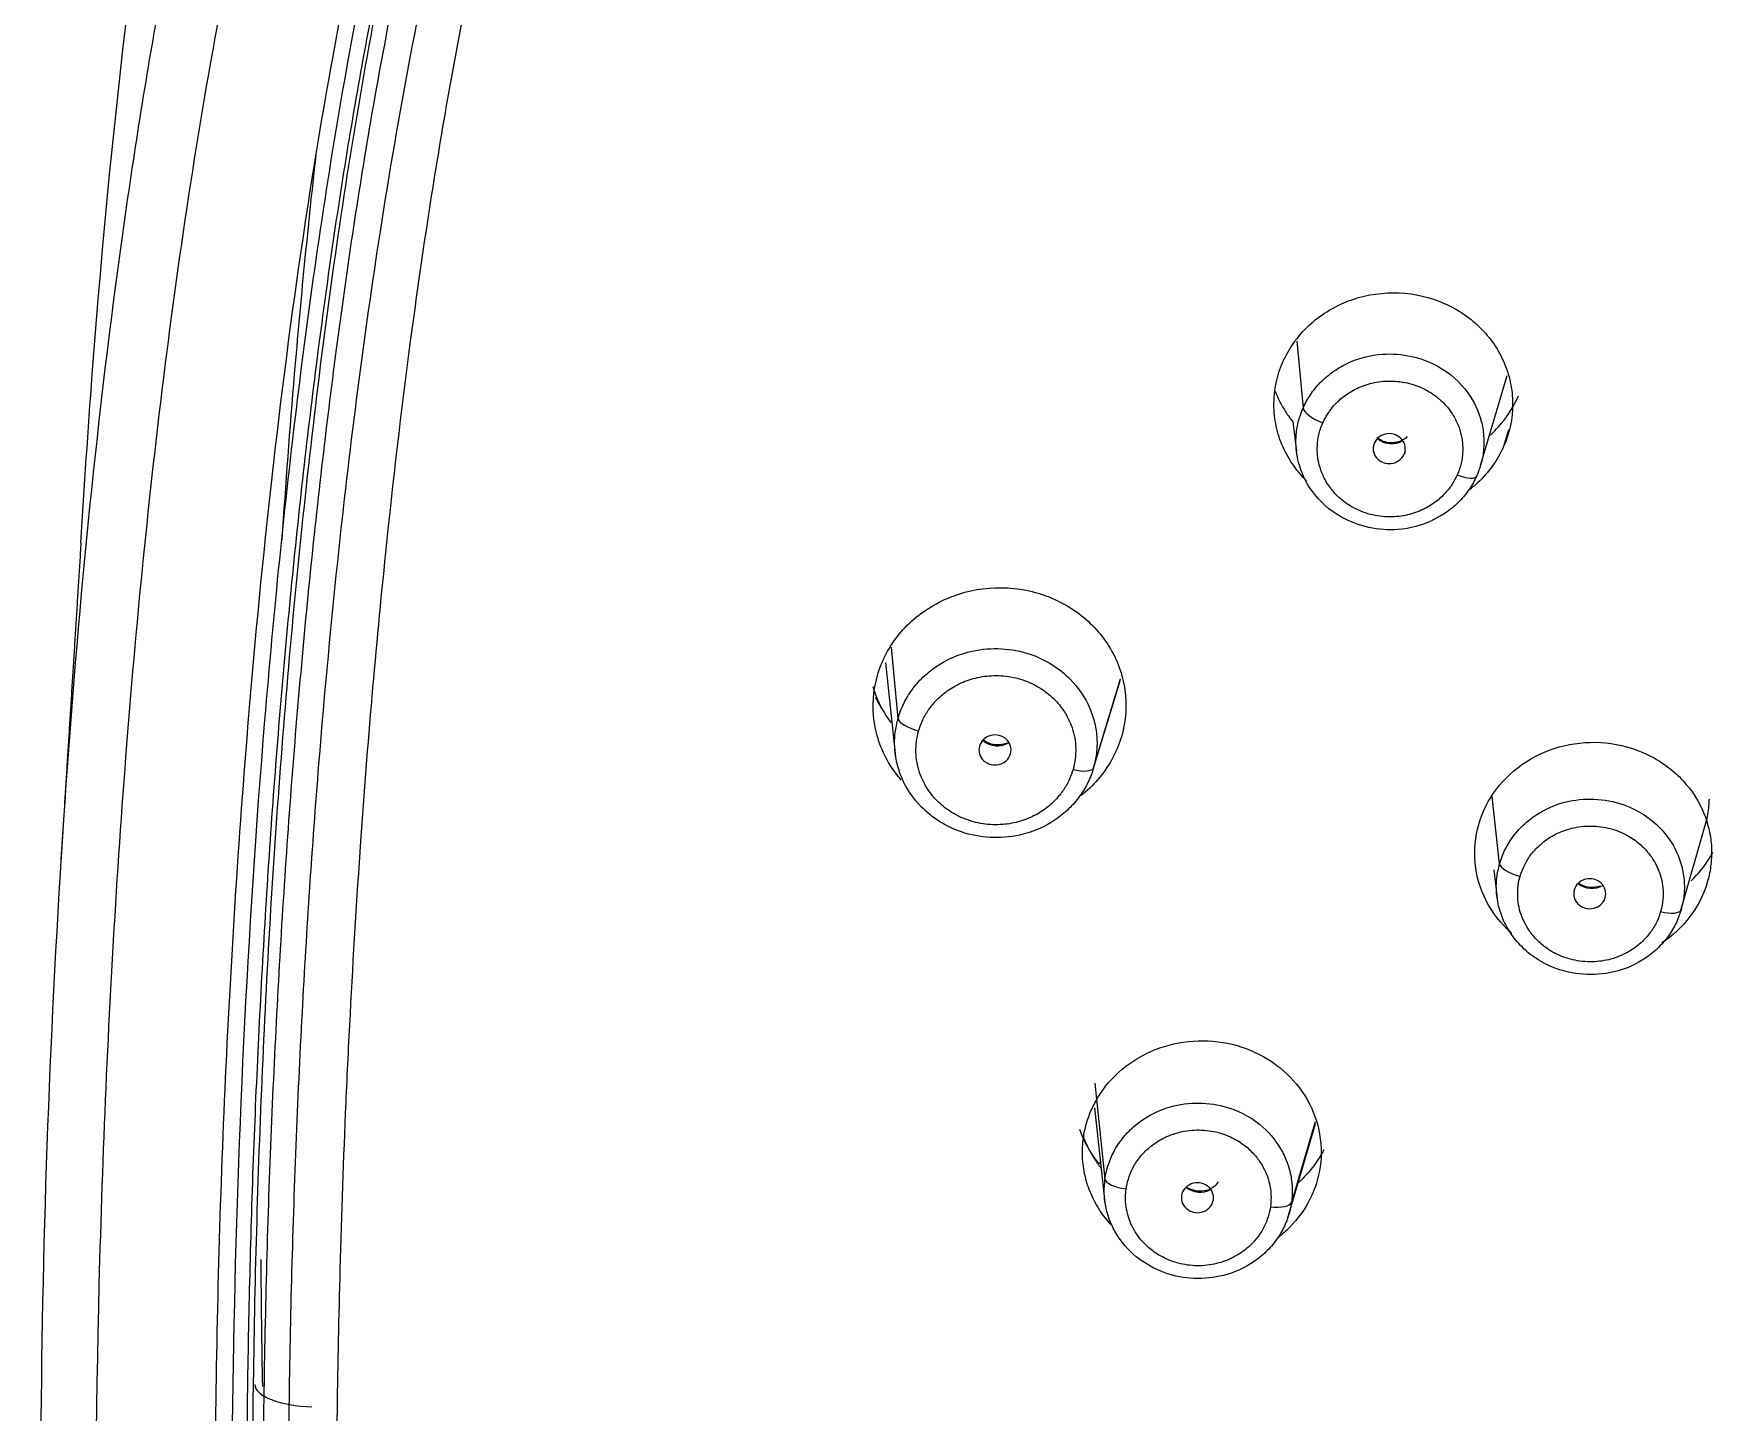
# Model space of a CAD drawing. Extents: x 1777 to 3131, y 3495 to 4487.
# Drawn here: x 2179.67 to 2203.33, y 4109.27 to 4128.67 of the extents above; entities that cross this region are included whole.
import ezdxf

# ---------------------------------------------------------------- set-up
doc = ezdxf.new("R2010")
doc.units = 0
doc.header["$LTSCALE"] = 30
doc.header["$MEASUREMENT"] = 0
doc.layers.add('\\M+5B3DF\\M+5B4E7\\M+5CFDF', color=3, linetype='CONTINUOUS', lineweight=9)

msp = doc.modelspace()

# ---------------------------------------------------------------- linework, layer by layer
at = {"layer": '\\M+5B3DF\\M+5B4E7\\M+5CFDF', "color": 0, "lineweight": -3}
for p, q in [((2197.439, 4124.339), (2197.528, 4123.4)), ((2200.025, 4122.59), (2200.399, 4123.857)), ((2197.386, 4123.21), (2197.435, 4122.79)), ((2200.418, 4123.092), (2200.349, 4122.857)), ((2198.963, 4122.797), (2198.948, 4122.747)), ((2191.83, 4119.033), (2191.736, 4120.036)), ((2191.655, 4119.821), (2191.795, 4118.491)), ((2194.574, 4118.317), (2194.954, 4119.562)), ((2194.58, 4118.337), (2194.961, 4119.587)), ((2200.292, 4116.985), (2200.189, 4117.932)), ((2202.84, 4116.315), (2203.192, 4117.546)), ((2200.21, 4116.903), (2200.264, 4116.459)), ((2194.599, 4113.899), (2194.741, 4112.551)), ((2194.594, 4113.554), (2194.741, 4112.221)), ((2197.31, 4111.993), (2197.703, 4113.326)), ((2197.696, 4113.356), (2197.364, 4112.221))]:
    msp.add_line(p, q, dxfattribs=at)
for centre, major_axis, ratio, start_param, end_param in [((2197.805, 4123.297), (-0.274, 0.122), 0.329476, 0.183073, 1.715849), ((2198.74, 4122.828), (-0.226, 0.001), 0.933912, 2.751524, 5.893117), ((2198.74, 4122.828), (-0.226, 0.001), 0.933912, 5.893117, 9.03471), ((2198.769, 4123.176), (-0.295, 0.025), 0.938114, 0.926003, 2.226378), ((2199.696, 4122.565), (0.274, -0.122), 0.329476, 4.857442, 6.326632), ((2192.119, 4118.964), (-0.288, 0.083), 0.344471, 0.133793, 1.669274), ((2193.193, 4118.589), (-0.226, 0), 0.933764, 2.881978, 6.023571), ((2193.193, 4118.589), (-0.226, 0), 0.933764, 6.023571, 9.165164), ((2193.225, 4118.92), (0.291, -0.028), 0.936876, 4.034813, 5.402191), ((2194.291, 4118.421), (0.288, -0.083), 0.344471, 4.810866, 6.277352), ((2200.582, 4116.917), (0.288, -0.083), 0.344471, 3.281538, 4.810866), ((2201.561, 4116.565), (-0.226, 0), 0.933922, 2.881272, 6.022865), ((2201.588, 4116.918), (-0.295, 0.023), 0.936489, 0.937115, 2.214564), ((2201.561, 4116.565), (-0.226, 0), 0.933922, 6.022865, 9.164457), ((2202.559, 4116.422), (-0.288, 0.083), 0.344471, 1.669274, 3.141911), ((2194.654, 4112.658), (0.235, 0.186), 0.290742, 1.240573, 1.352106), ((2195.038, 4112.518), (-0.297, 0.042), 0.353572, 0.088033, 1.62058), ((2196.042, 4112.288), (-0.226, 0), 0.933797, 3.01164, 6.153233), ((2196.073, 4112.643), (-0.295, 0.026), 0.935252, 0.944974, 2.208139), ((2196.042, 4112.288), (-0.226, 0), 0.933797, 6.153233, 9.294826), ((2197.068, 4112.268), (0.297, -0.042), 0.353572, 4.762172, 6.231592)]:
    msp.add_ellipse(centre, major_axis=major_axis, ratio=ratio, start_param=start_param, end_param=end_param, dxfattribs=at)
for points, knots in [([(2180.333, 4121.507), (2180.38, 4122.296), (2180.433, 4123.086), (2180.777, 4127.624), (2181.212, 4131.367), (2182.687, 4138.77), (2183.727, 4142.43), (2186.072, 4147.645), (2186.984, 4149.338), (2189.107, 4152.555), (2191.528, 4155.604), (2194.495, 4158.211), (2197.707, 4160.519), (2199.436, 4161.523), (2201.243, 4162.384)], [0, 0, 0, 0, 0.049994, 0.049994, 0.287496, 0.287496, 0.524997, 0.524997, 0.643748, 0.643748, 0.762499, 0.881249, 0.881249, 1, 1, 1, 1]), ([(2224.769, 4003.327), (2224.719, 4007.271), (2224.647, 4011.214), (2224.499, 4017.123), (2224.444, 4019.092), (2224.321, 4023.027), (2224.256, 4024.993), (2224.065, 4028.918), (2223.932, 4030.879), (2223.425, 4034.765), (2223.055, 4036.692), (2222.249, 4039.51), (2221.939, 4040.436), (2221.231, 4042.251), (2220.831, 4043.138), (2219.911, 4044.846), (2219.389, 4045.665), (2218.243, 4047.226), (2217.619, 4047.97), (2216.299, 4049.381), (2215.6, 4050.047), (2214.134, 4051.298), (2213.366, 4051.884), (2211.774, 4052.98), (2210.949, 4053.489), (2209.256, 4054.442), (2208.389, 4054.887), (2205.766, 4056.176), (2203.982, 4056.976), (2201.366, 4058.269), (2200.504, 4058.716), (2198.808, 4059.653), (2197.972, 4060.144), (2196.346, 4061.184), (2195.555, 4061.733), (2194.042, 4062.905), (2193.32, 4063.53), (2191.272, 4065.511), (2190.061, 4066.969), (2188.49, 4069.298), (2188.006, 4070.099), (2187.099, 4071.729), (2186.677, 4072.56), (2185.498, 4075.087), (2184.825, 4076.818), (2183.66, 4080.332), (2183.172, 4082.116), (2182.351, 4085.717), (2182.018, 4087.532), (2181.476, 4091.18), (2181.264, 4093.013), (2180.928, 4096.684), (2180.805, 4098.523), (2180.54, 4104.046), (2180.497, 4107.734), (2180.652, 4113.26), (2180.736, 4115.102), (2180.976, 4118.78), (2181.133, 4120.617), (2181.54, 4124.282), (2181.789, 4126.11), (2182.414, 4129.745), (2182.793, 4131.553), (2183.732, 4135.125), (2184.29, 4136.891), (2185.643, 4140.341), (2186.432, 4142.028), (2188.284, 4145.262), (2189.345, 4146.812), (2191.743, 4149.712), (2193.077, 4151.066), (2195.256, 4152.91), (2196.013, 4153.493), (2197.583, 4154.588), (2198.397, 4155.1), (2200.91, 4156.527), (2202.679, 4157.335), (2204.496, 4158.034)], [0, 0, 0, 0, 0.0625, 0.0625, 0.09375, 0.09375, 0.125, 0.125, 0.15625, 0.15625, 0.1875, 0.1875, 0.203125, 0.203125, 0.21875, 0.21875, 0.234375, 0.234375, 0.25, 0.25, 0.265625, 0.265625, 0.28125, 0.28125, 0.296875, 0.296875, 0.3125, 0.3125, 0.34375, 0.34375, 0.359375, 0.359375, 0.375, 0.375, 0.390625, 0.390625, 0.40625, 0.40625, 0.4375, 0.4375, 0.453125, 0.453125, 0.46875, 0.46875, 0.5, 0.5, 0.53125, 0.53125, 0.5625, 0.5625, 0.59375, 0.59375, 0.625, 0.625, 0.6875, 0.6875, 0.71875, 0.71875, 0.75, 0.75, 0.78125, 0.78125, 0.8125, 0.8125, 0.84375, 0.84375, 0.875, 0.875, 0.90625, 0.90625, 0.9375, 0.9375, 0.953125, 0.953125, 0.96875, 0.96875, 1, 1, 1, 1]), ([(2204.955, 4156.425), (2204.79, 4156.36), (2204.446, 4156.225), (2203.912, 4156.007), (2203.339, 4155.764), (2202.57, 4155.424), (2201.698, 4155.011), (2200.43, 4154.358), (2198.96, 4153.51), (2196.968, 4152.174), (2194.932, 4150.519), (2192.999, 4148.6), (2190.974, 4146.226), (2189.056, 4143.42), (2187.439, 4140.273), (2186.505, 4137.999), (2185.91, 4136.343), (2185.393, 4134.775), (2184.823, 4132.76), (2184.287, 4130.495), (2183.847, 4128.263), (2183.235, 4124.545), (2182.703, 4119.758), (2182.333, 4114.003), (2182.173, 4108.105), (2182.255, 4102.707), (2182.512, 4097.765), (2182.825, 4093.949), (2183.279, 4090.119), (2183.901, 4086.309), (2184.652, 4082.938), (2185.448, 4080.081), (2186.211, 4077.79), (2187.013, 4075.713), (2188.043, 4073.364), (2189.422, 4070.721), (2191.225, 4068.028), (2193.116, 4065.826), (2194.878, 4064.176), (2196.449, 4062.949), (2197.628, 4062.142), (2198.71, 4061.454), (2200.052, 4060.654), (2202.173, 4059.509), (2205.109, 4058.092), (2208.063, 4056.732), (2210.633, 4055.411), (2212.249, 4054.473), (2213.431, 4053.706), (2214.261, 4053.126), (2215.043, 4052.539), (2215.909, 4051.846), (2216.998, 4050.903), (2218.03, 4049.974), (2218.876, 4049.178), (2219.557, 4048.512), (2220.632, 4047.377), (2222.063, 4045.433), (2223.239, 4043.129), (2223.978, 4041.193), (2224.454, 4039.732), (2224.779, 4038.576), (2225.09, 4037.321), (2225.317, 4036.293), (2225.498, 4035.366), (2225.584, 4034.876), (2225.615, 4034.696)], [0, 0, 0, 0, 0.003459, 0.007214, 0.011266, 0.015614, 0.023656, 0.030154, 0.043592, 0.057032, 0.077492, 0.095619, 0.111413, 0.140155, 0.164137, 0.183352, 0.190386, 0.20018, 0.217211, 0.233353, 0.24805, 0.264051, 0.310977, 0.347323, 0.383099, 0.432782, 0.458757, 0.485271, 0.511786, 0.538305, 0.564826, 0.582853, 0.599256, 0.614348, 0.6284, 0.651649, 0.674923, 0.693736, 0.709704, 0.72282, 0.733082, 0.737787, 0.748001, 0.763716, 0.784923, 0.811591, 0.827175, 0.841454, 0.848243, 0.854858, 0.861359, 0.867478, 0.876665, 0.889695, 0.894614, 0.899294, 0.908268, 0.925038, 0.946214, 0.958393, 0.965287, 0.976041, 0.981687, 0.990362, 0.996466, 1, 1, 1, 1]), ([(2225.902, 4034.76), (2225.624, 4036.354), (2225.273, 4037.934), (2224.591, 4040.262), (2224.338, 4041.03), (2223.767, 4042.543), (2223.448, 4043.288), (2222.727, 4044.736), (2222.326, 4045.439), (2221.433, 4046.786), (2220.94, 4047.428), (2219.866, 4048.636), (2219.291, 4049.203), (2218.118, 4050.303), (2217.522, 4050.838), (2216.324, 4051.891), (2215.717, 4052.408), (2214.451, 4053.38), (2213.796, 4053.839), (2211.783, 4055.14), (2210.377, 4055.907), (2207.51, 4057.335), (2206.052, 4057.999), (2203.162, 4059.37), (2201.731, 4060.08), (2199.65, 4061.246), (2198.966, 4061.651), (2197.63, 4062.501), (2196.977, 4062.947), (2195.718, 4063.893), (2195.112, 4064.392), (2193.955, 4065.444), (2193.405, 4065.996), (2191.842, 4067.724), (2190.92, 4068.967), (2189.284, 4071.568), (2188.572, 4072.925), (2187.302, 4075.699), (2186.742, 4077.117), (2185.753, 4079.99), (2185.325, 4081.447), (2184.215, 4085.854), (2183.706, 4088.842), (2182.969, 4094.846), (2182.74, 4097.863), (2182.47, 4103.903), (2182.428, 4106.927), (2182.53, 4112.972), (2182.673, 4115.993), (2183.046, 4120.514), (2183.197, 4122.019), (2183.565, 4125.022), (2183.781, 4126.52), (2184.57, 4130.993), (2185.284, 4133.949), (2186.813, 4138.246), (2187.398, 4139.655), (2188.748, 4142.394), (2189.518, 4143.723), (2191.259, 4146.258), (2192.227, 4147.467), (2194.349, 4149.731), (2195.503, 4150.788), (2197.985, 4152.702), (2199.314, 4153.557), (2202.098, 4155.064), (2203.553, 4155.716), (2205.042, 4156.29)], [0, 0, 0, 0, 0.03125, 0.03125, 0.046875, 0.046875, 0.0625, 0.0625, 0.078125, 0.078125, 0.09375, 0.09375, 0.109375, 0.109375, 0.125, 0.125, 0.140625, 0.140625, 0.15625, 0.15625, 0.1875, 0.1875, 0.21875, 0.21875, 0.25, 0.25, 0.265625, 0.265625, 0.28125, 0.28125, 0.296875, 0.296875, 0.3125, 0.3125, 0.34375, 0.34375, 0.375, 0.375, 0.40625, 0.40625, 0.4375, 0.4375, 0.5, 0.5, 0.5625, 0.5625, 0.625, 0.625, 0.6875, 0.6875, 0.71875, 0.71875, 0.75, 0.75, 0.8125, 0.8125, 0.84375, 0.84375, 0.875, 0.875, 0.90625, 0.90625, 0.9375, 0.9375, 0.96875, 0.96875, 1, 1, 1, 1]), ([(2205.243, 4155.325), (2205.063, 4155.252), (2204.701, 4155.107), (2204.158, 4154.879), (2203.51, 4154.597), (2202.801, 4154.272), (2201.791, 4153.779), (2200.619, 4153.152), (2199.106, 4152.238), (2197.459, 4151.088), (2195.843, 4149.76), (2194.283, 4148.277), (2192.874, 4146.696), (2191.515, 4144.966), (2190.195, 4143.002), (2189.135, 4141.112), (2188.265, 4139.287), (2187.351, 4137.138), (2186.371, 4134.321), (2185.322, 4130.349), (2184.522, 4126.057), (2183.992, 4121.905), (2183.65, 4118.24), (2183.464, 4115.438), (2183.352, 4113.018), (2183.29, 4111.129), (2183.252, 4109.223), (2183.248, 4107.948), (2183.246, 4107.307)], [0, 0, 0, 0, 0.009852, 0.019868, 0.030048, 0.045883, 0.05972, 0.087538, 0.113987, 0.150574, 0.191096, 0.222351, 0.262603, 0.301837, 0.337986, 0.387414, 0.416554, 0.44552, 0.511842, 0.575749, 0.665576, 0.746154, 0.800844, 0.863681, 0.897356, 0.9313, 0.965515, 1, 1, 1, 1]), ([(2205.444, 4154.882), (2205.303, 4154.826), (2204.981, 4154.699), (2204.442, 4154.477), (2203.677, 4154.151), (2202.94, 4153.816), (2201.925, 4153.322), (2200.853, 4152.754), (2199.365, 4151.859), (2197.76, 4150.744), (2196.337, 4149.573), (2195.169, 4148.487), (2194.233, 4147.518), (2193.08, 4146.193), (2191.897, 4144.666), (2190.612, 4142.724), (2189.345, 4140.426), (2188.058, 4137.493), (2186.934, 4134.195), (2186.063, 4130.796), (2185.424, 4127.506), (2184.957, 4124.393), (2184.564, 4121.01), (2184.292, 4117.851), (2184.136, 4115.268), (2184.039, 4113.259), (2183.975, 4111.401), (2183.931, 4109.297), (2183.925, 4107.974), (2183.923, 4107.312)], [0, 0, 0, 0, 0.007818, 0.017823, 0.030015, 0.050701, 0.059573, 0.08836, 0.113519, 0.149747, 0.190152, 0.209967, 0.233662, 0.261249, 0.302917, 0.336272, 0.385476, 0.443417, 0.508512, 0.573597, 0.633386, 0.690383, 0.744611, 0.818577, 0.862819, 0.885469, 0.927986, 0.963991, 1, 1, 1, 1]), ([(2226.12, 4034.761), (2226.084, 4034.971), (2226.011, 4035.392), (2225.888, 4036.024), (2225.755, 4036.654), (2225.613, 4037.276), (2225.467, 4037.882), (2225.317, 4038.469), (2225.164, 4039.04), (2225.007, 4039.595), (2224.846, 4040.131), (2224.682, 4040.638), (2224.523, 4041.105), (2224.37, 4041.527), (2224.227, 4041.908), (2224.092, 4042.255), (2223.964, 4042.574), (2223.84, 4042.87), (2223.718, 4043.152), (2223.596, 4043.424), (2223.471, 4043.692), (2223.342, 4043.958), (2223.21, 4044.222), (2223.075, 4044.483), (2222.938, 4044.741), (2222.797, 4044.999), (2222.652, 4045.255), (2222.505, 4045.51), (2222.353, 4045.763), (2222.197, 4046.013), (2222.036, 4046.259), (2221.866, 4046.504), (2221.683, 4046.756), (2221.483, 4047.021), (2221.263, 4047.305), (2221.018, 4047.61), (2220.747, 4047.936), (2220.448, 4048.281), (2220.125, 4048.636), (2219.785, 4048.989), (2219.438, 4049.333), (2219.091, 4049.664), (2218.743, 4049.989), (2218.392, 4050.31), (2218.038, 4050.631), (2217.684, 4050.952), (2217.331, 4051.269), (2216.984, 4051.576), (2216.647, 4051.871), (2216.32, 4052.149), (2216.004, 4052.412), (2215.694, 4052.663), (2215.388, 4052.904), (2215.081, 4053.139), (2214.77, 4053.371), (2214.456, 4053.599), (2214.138, 4053.823), (2213.819, 4054.043), (2213.498, 4054.26), (2213.17, 4054.475), (2212.826, 4054.694), (2212.456, 4054.923), (2212, 4055.196), (2211.434, 4055.521), (2210.737, 4055.905), (2209.946, 4056.322), (2209.08, 4056.764), (2208.166, 4057.216), (2207.228, 4057.666), (2206.282, 4058.111), (2205.335, 4058.553), (2204.406, 4058.992), (2203.521, 4059.418), (2202.696, 4059.826), (2201.919, 4060.223), (2201.16, 4060.626), (2200.396, 4061.044), (2199.627, 4061.485), (2198.85, 4061.957), (2198.057, 4062.462), (2197.248, 4063.001), (2196.437, 4063.587), (2195.637, 4064.218), (2194.848, 4064.888), (2194.083, 4065.602), (2193.342, 4066.361), (2192.612, 4067.17), (2191.884, 4068.054), (2191.162, 4069.028), (2190.452, 4070.077), (2189.78, 4071.173), (2189.156, 4072.298), (2188.564, 4073.447), (2188.01, 4074.633), (2187.479, 4075.861), (2186.968, 4077.143), (2186.479, 4078.483), (2185.945, 4080.101), (2185.38, 4082.06), (2184.819, 4084.3), (2184.353, 4086.548), (2183.976, 4088.716), (2183.665, 4090.823), (2183.419, 4092.871), (2183.219, 4094.84), (2183.055, 4096.747), (2182.928, 4098.619), (2182.826, 4100.46), (2182.75, 4102.264), (2182.701, 4104.026), (2182.671, 4105.757), (2182.662, 4107.469), (2182.671, 4109.176), (2182.701, 4110.891), (2182.749, 4112.613), (2182.822, 4114.33), (2182.913, 4116.04), (2183.024, 4117.747), (2183.161, 4119.452), (2183.317, 4121.141), (2183.495, 4122.791), (2183.693, 4124.391), (2183.91, 4125.947), (2184.151, 4127.466), (2184.419, 4128.95), (2184.714, 4130.401), (2185.034, 4131.818), (2185.384, 4133.198), (2185.768, 4134.546), (2186.18, 4135.86), (2186.612, 4137.104), (2187.046, 4138.233), (2187.458, 4139.228), (2187.849, 4140.112), (2188.235, 4140.926), (2188.632, 4141.7), (2189.009, 4142.39), (2189.257, 4142.822), (2189.364, 4143.005)], [0, 0, 0, 0, 0.004804, 0.00966, 0.014532, 0.019352, 0.024059, 0.028616, 0.033051, 0.037408, 0.041668, 0.04572, 0.049451, 0.05282, 0.055876, 0.058668, 0.061242, 0.063653, 0.065951, 0.068191, 0.070418, 0.072655, 0.074886, 0.077104, 0.079315, 0.081534, 0.083764, 0.086001, 0.088238, 0.090469, 0.092688, 0.094924, 0.097253, 0.09976, 0.102474, 0.105425, 0.108639, 0.112117, 0.115805, 0.119565, 0.123269, 0.12689, 0.13048, 0.134082, 0.13771, 0.141361, 0.144991, 0.148543, 0.151968, 0.155247, 0.158387, 0.161414, 0.164374, 0.167323, 0.170285, 0.173258, 0.176231, 0.179196, 0.182142, 0.185108, 0.188188, 0.191476, 0.195076, 0.200338, 0.206401, 0.213238, 0.220738, 0.228569, 0.236476, 0.244413, 0.252353, 0.260221, 0.267776, 0.274683, 0.281151, 0.287634, 0.294268, 0.300984, 0.307874, 0.315035, 0.322485, 0.330135, 0.337978, 0.345947, 0.354008, 0.362192, 0.370589, 0.379393, 0.388946, 0.399039, 0.409195, 0.419279, 0.429501, 0.439837, 0.45039, 0.46135, 0.472727, 0.484442, 0.502084, 0.521523, 0.539787, 0.55716, 0.57437, 0.590961, 0.606728, 0.621973, 0.636971, 0.651859, 0.666323, 0.680413, 0.694289, 0.707968, 0.721607, 0.735367, 0.749234, 0.763046, 0.776738, 0.790421, 0.804175, 0.817894, 0.831199, 0.844064, 0.856622, 0.868929, 0.880987, 0.892822, 0.904437, 0.915801, 0.926905, 0.93798, 0.948706, 0.95835, 0.966814, 0.974342, 0.98135, 0.98822, 0.994976, 1, 1, 1, 1]), ([(2226.26, 4034.75), (2226.223, 4034.965), (2226.15, 4035.391), (2226.028, 4036.023), (2225.899, 4036.645), (2225.761, 4037.255), (2225.618, 4037.856), (2225.469, 4038.445), (2225.316, 4039.024), (2225.157, 4039.593), (2224.99, 4040.15), (2224.816, 4040.695), (2224.633, 4041.228), (2224.442, 4041.749), (2224.247, 4042.259), (2224.046, 4042.756), (2223.837, 4043.24), (2223.621, 4043.711), (2223.397, 4044.169), (2223.166, 4044.613), (2222.935, 4045.036), (2222.657, 4045.525), (2222.339, 4046.046), (2221.961, 4046.599), (2221.599, 4047.078), (2221.188, 4047.595), (2220.768, 4048.094), (2220.315, 4048.596), (2219.796, 4049.132), (2219.157, 4049.743), (2218.4, 4050.43), (2217.642, 4051.11), (2217.04, 4051.643), (2216.409, 4052.184), (2215.561, 4052.881), (2214.105, 4053.961), (2212.556, 4054.958), (2211.137, 4055.758), (2210.104, 4056.308), (2209.069, 4056.836), (2208.034, 4057.345), (2207, 4057.839), (2205.972, 4058.321), (2204.953, 4058.8), (2203.947, 4059.282), (2202.955, 4059.77), (2201.981, 4060.268), (2201.026, 4060.778), (2200.091, 4061.302), (2199.181, 4061.846), (2198.295, 4062.408), (2197.431, 4062.983), (2196.599, 4063.582), (2195.805, 4064.21), (2195.043, 4064.857), (2194.319, 4065.528), (2193.636, 4066.221), (2192.986, 4066.931), (2192.371, 4067.654), (2191.795, 4068.393), (2191.254, 4069.143), (2190.742, 4069.9), (2190.261, 4070.663), (2189.81, 4071.432), (2189.386, 4072.202), (2188.983, 4072.973), (2188.604, 4073.743), (2188.248, 4074.513), (2187.911, 4075.28), (2187.591, 4076.043), (2187.288, 4076.803), (2187.002, 4077.558), (2186.733, 4078.309), (2186.479, 4079.054), (2186.073, 4080.316), (2185.564, 4082.097), (2184.995, 4084.399), (2184.529, 4086.685), (2184.144, 4088.949), (2183.826, 4091.189), (2183.574, 4093.4), (2183.365, 4095.581), (2183.202, 4097.73), (2183.078, 4099.847), (2182.984, 4101.931), (2182.927, 4103.98), (2182.896, 4105.996), (2182.891, 4107.977), (2182.914, 4109.924), (2182.958, 4111.836), (2183.03, 4113.712), (2183.124, 4115.553), (2183.238, 4117.358), (2183.377, 4119.127), (2183.536, 4120.86), (2183.718, 4122.556), (2183.923, 4124.215), (2184.15, 4125.837), (2184.403, 4127.42), (2184.687, 4128.964), (2184.998, 4130.468), (2185.336, 4131.931), (2185.707, 4133.352), (2186.11, 4134.728), (2186.541, 4136.062), (2187.005, 4137.349), (2187.499, 4138.588), (2188.016, 4139.783), (2188.562, 4140.927), (2189.089, 4141.919), (2189.436, 4142.528), (2189.582, 4142.777)], [0, 0, 0, 0, 0.004925, 0.009783, 0.014574, 0.019297, 0.023952, 0.028541, 0.033063, 0.03752, 0.041913, 0.04624, 0.050499, 0.054689, 0.058812, 0.062868, 0.06686, 0.070785, 0.074642, 0.078431, 0.082152, 0.085621, 0.091226, 0.096067, 0.100874, 0.104902, 0.111103, 0.115743, 0.120319, 0.128101, 0.135864, 0.143616, 0.151376, 0.154309, 0.162712, 0.17659, 0.19595, 0.204951, 0.213874, 0.222725, 0.231503, 0.240206, 0.248833, 0.257381, 0.265851, 0.274244, 0.282558, 0.290799, 0.298961, 0.307046, 0.315062, 0.322999, 0.330849, 0.338629, 0.346332, 0.353957, 0.361508, 0.368988, 0.376389, 0.383715, 0.39097, 0.398152, 0.405256, 0.412286, 0.419244, 0.426128, 0.432935, 0.439669, 0.44633, 0.452916, 0.459426, 0.465861, 0.472221, 0.478506, 0.484715, 0.503971, 0.522949, 0.541649, 0.560075, 0.578222, 0.596092, 0.613686, 0.631, 0.648038, 0.664796, 0.681277, 0.69748, 0.713404, 0.72905, 0.744417, 0.759504, 0.774315, 0.788846, 0.803099, 0.817073, 0.830767, 0.844184, 0.857321, 0.870177, 0.882754, 0.895053, 0.907072, 0.918809, 0.930269, 0.941449, 0.952348, 0.962971, 0.973314, 0.983372, 0.993153, 1, 1, 1, 1]), ([(2188.27, 4074.462), (2187.697, 4075.696), (2187.185, 4076.961), (2186.214, 4079.675), (2185.768, 4081.133), (2184.995, 4084.075), (2184.669, 4085.56), (2184.113, 4088.545), (2183.883, 4090.044), (2183.497, 4093.052), (2183.341, 4094.561), (2183.087, 4097.582), (2182.989, 4099.094), (2182.769, 4103.631), (2182.721, 4106.662), (2182.782, 4111.205), (2182.826, 4112.718), (2182.963, 4115.744), (2183.055, 4117.256), (2183.294, 4120.277), (2183.441, 4121.785), (2183.798, 4124.796), (2184.008, 4126.297), (2184.393, 4128.543), (2184.533, 4129.29), (2184.839, 4130.779), (2185.005, 4131.522), (2185.369, 4132.999), (2185.566, 4133.734), (2185.993, 4135.196), (2186.225, 4135.923), (2186.977, 4138.085), (2187.552, 4139.495), (2188.506, 4141.462), (2188.813, 4142.053), (2189.14, 4142.636)], [0, 0, 0, 0, 0.058066, 0.058066, 0.123308, 0.123308, 0.18855, 0.18855, 0.253792, 0.253792, 0.319034, 0.319034, 0.384277, 0.384277, 0.514761, 0.514761, 0.580003, 0.580003, 0.645245, 0.645245, 0.710488, 0.710488, 0.77573, 0.77573, 0.808351, 0.808351, 0.840972, 0.840972, 0.873593, 0.873593, 0.906214, 0.906214, 0.971457, 0.971457, 1, 1, 1, 1]), ([(2181.382, 4128.803), (2181.346, 4128.602), (2181.125, 4127.313), (2180.555, 4123.432), (2179.696, 4113.907), (2179.663, 4104.037), (2180.267, 4095.527), (2180.68, 4091.666), (2181.197, 4088.116), (2181.82, 4084.881), (2182.523, 4081.965), (2183.284, 4079.37), (2184.069, 4077.094), (2184.844, 4075.132), (2185.703, 4073.201), (2186.703, 4071.227), (2187.924, 4069.152), (2189.292, 4067.187), (2190.82, 4065.358), (2192.487, 4063.678), (2194.286, 4062.167), (2196.187, 4060.829), (2198.235, 4059.577), (2200.305, 4058.452), (2202.27, 4057.478), (2203.902, 4056.714), (2205.479, 4055.984), (2207.129, 4055.209), (2208.969, 4054.288), (2210.812, 4053.257), (2212.628, 4052.069), (2214.397, 4050.707), (2216.119, 4049.121), (2217.65, 4047.404), (2218.895, 4045.711), (2219.784, 4044.249), (2220.547, 4042.76), (2221.216, 4041.194), (2221.812, 4039.502), (2222.261, 4037.97), (2222.592, 4036.615), (2222.834, 4035.445), (2223.062, 4034.164), (2223.297, 4032.549), (2223.525, 4030.369), (2223.697, 4027.703), (2223.827, 4024.551), (2223.978, 4019.741), (2224.121, 4014.144), (2224.224, 4008.636), (2224.276, 4005.268), (2224.298, 4003.736), (2224.303, 4003.327)], [0, 0, 0, 0, 0.004399, 0.028149, 0.08446, 0.210548, 0.240578, 0.268471, 0.294238, 0.317873, 0.339365, 0.358714, 0.375905, 0.390942, 0.403826, 0.421009, 0.438012, 0.454857, 0.471503, 0.487946, 0.504179, 0.520153, 0.535825, 0.553449, 0.568384, 0.580629, 0.590215, 0.603849, 0.617866, 0.632269, 0.647095, 0.662367, 0.67808, 0.695053, 0.709337, 0.720941, 0.729896, 0.74338, 0.755521, 0.766306, 0.775735, 0.783805, 0.790513, 0.802081, 0.816849, 0.834849, 0.856111, 0.88061, 0.932059, 0.969104, 0.991752, 1, 1, 1, 1]), ([(2183.637, 4126.955), (2183.522, 4125.932), (2183.346, 4124.13), (2183.211, 4122.327), (2183.16, 4121.549)], [0, 0, 0, 0, 0.568897, 1, 1, 1, 1]), ([(2197.245, 4124.051), (2197.288, 4124.147), (2197.34, 4124.237), (2197.461, 4124.407), (2197.532, 4124.488), (2197.688, 4124.633), (2197.772, 4124.698), (2197.955, 4124.812), (2198.053, 4124.862), (2198.357, 4124.979), (2198.578, 4125.021), (2199.015, 4125.022), (2199.236, 4124.981), (2199.54, 4124.865), (2199.638, 4124.816), (2199.821, 4124.702), (2199.905, 4124.638), (2200.061, 4124.493), (2200.132, 4124.413), (2200.254, 4124.243), (2200.305, 4124.153), (2200.39, 4123.962), (2200.422, 4123.864), (2200.465, 4123.664), (2200.476, 4123.561), (2200.477, 4123.253), (2200.434, 4123.049), (2200.349, 4122.857)], [0, 0, 0, 0, 0.0625, 0.0625, 0.125, 0.125, 0.1875, 0.1875, 0.25, 0.25, 0.375, 0.375, 0.5, 0.5, 0.5625, 0.5625, 0.625, 0.625, 0.6875, 0.6875, 0.75, 0.75, 0.8125, 0.8125, 0.875, 0.875, 1, 1, 1, 1]), ([(2197.578, 4122.375), (2197.513, 4122.439), (2197.454, 4122.508), (2197.341, 4122.665), (2197.289, 4122.755), (2197.204, 4122.946), (2197.172, 4123.044), (2197.129, 4123.244), (2197.118, 4123.348), (2197.117, 4123.656), (2197.16, 4123.86), (2197.245, 4124.051)], [0, 0, 0, 0, 0.145956, 0.145956, 0.316765, 0.316765, 0.487574, 0.487574, 0.658382, 0.658382, 1, 1, 1, 1]), ([(2197.528, 4123.4), (2197.543, 4123.432), (2197.573, 4123.496), (2197.63, 4123.587), (2197.695, 4123.675), (2197.769, 4123.759), (2197.852, 4123.836), (2197.943, 4123.908), (2198.041, 4123.972), (2198.262, 4124.089), (2198.737, 4124.216), (2199.395, 4124.069), (2199.854, 4123.659), (2199.997, 4123.356), (2200.035, 4123.214)], [0, 0, 0, 0, 0.033941, 0.068287, 0.103037, 0.138192, 0.173753, 0.209721, 0.246096, 0.282878, 0.440806, 0.684325, 0.858409, 1, 1, 1, 1]), ([(2197.136, 4123.637), (2197.175, 4123.536), (2197.25, 4123.388), (2197.346, 4123.252), (2197.382, 4123.207)], [0, 0, 0, 0, 0.657492, 1, 1, 1, 1]), ([(2200.166, 4123.02), (2200.221, 4123.072), (2200.378, 4123.24), (2200.498, 4123.434), (2200.559, 4123.572)], [0, 0, 0, 0, 0.326411, 1, 1, 1, 1]), ([(2197.456, 4122.671), (2197.444, 4122.723), (2197.426, 4122.842), (2197.426, 4123.027), (2197.458, 4123.219), (2197.505, 4123.34), (2197.528, 4123.4)], [0, 0, 0, 0, 0.216304, 0.482052, 0.743279, 1, 1, 1, 1]), ([(2200.035, 4123.214), (2200.035, 4123.214), (2200.052, 4123.149), (2200.074, 4123.018), (2200.073, 4122.82), (2200.042, 4122.627), (2199.995, 4122.507), (2199.972, 4122.447)], [0, 0, 0, 0, 0.000042, 0.256651, 0.508852, 0.756638, 1, 1, 1, 1]), ([(2198.992, 4122.996), (2198.991, 4122.995), (2198.968, 4122.973), (2198.915, 4122.935), (2198.815, 4122.907), (2198.71, 4122.91), (2198.624, 4122.942), (2198.58, 4122.973), (2198.565, 4122.986)], [0, 0, 0, 0, 0.00933, 0.229768, 0.436524, 0.653876, 0.867001, 1, 1, 1, 1]), ([(2200.349, 4122.857), (2200.306, 4122.762), (2200.255, 4122.671), (2200.133, 4122.501), (2200.062, 4122.421), (2199.944, 4122.311), (2199.903, 4122.275), (2199.859, 4122.242)], [0, 0, 0, 0, 0.397733, 0.397733, 0.795466, 0.795466, 1, 1, 1, 1]), ([(2199.972, 4122.447), (2199.957, 4122.415), (2199.926, 4122.351), (2199.869, 4122.259), (2199.803, 4122.17), (2199.729, 4122.087), (2199.646, 4122.01), (2199.556, 4121.938), (2199.457, 4121.875), (2199.241, 4121.76), (2198.767, 4121.631), (2198.105, 4121.776), (2197.645, 4122.189), (2197.496, 4122.505), (2197.459, 4122.658), (2197.456, 4122.671)], [0, 0, 0, 0, 0.033737, 0.067821, 0.102253, 0.137032, 0.172157, 0.207629, 0.243447, 0.27961, 0.43157, 0.675933, 0.849427, 0.987154, 1, 1, 1, 1]), ([(2191.54, 4119.635), (2191.57, 4119.741), (2191.611, 4119.843), (2191.714, 4120.037), (2191.776, 4120.131), (2191.918, 4120.304), (2191.997, 4120.384), (2192.172, 4120.527), (2192.268, 4120.592), (2192.569, 4120.756), (2192.795, 4120.828), (2193.254, 4120.886), (2193.493, 4120.872), (2193.829, 4120.789), (2193.939, 4120.75), (2194.148, 4120.655), (2194.246, 4120.598), (2194.431, 4120.467), (2194.517, 4120.391), (2194.67, 4120.229), (2194.738, 4120.142), (2194.856, 4119.952), (2194.904, 4119.853), (2194.978, 4119.649), (2195.005, 4119.542), (2195.051, 4119.218), (2195.036, 4118.999), (2194.976, 4118.787)], [0, 0, 0, 0, 0.0625, 0.0625, 0.125, 0.125, 0.1875, 0.1875, 0.25, 0.25, 0.375, 0.375, 0.5, 0.5, 0.5625, 0.5625, 0.625, 0.625, 0.6875, 0.6875, 0.75, 0.75, 0.8125, 0.8125, 0.875, 0.875, 1, 1, 1, 1]), ([(2191.83, 4119.033), (2191.841, 4119.068), (2191.863, 4119.138), (2191.908, 4119.24), (2191.961, 4119.339), (2192.025, 4119.435), (2192.097, 4119.526), (2192.179, 4119.612), (2192.269, 4119.692), (2192.479, 4119.848), (2192.944, 4120.049), (2193.667, 4120.01), (2194.247, 4119.647), (2194.464, 4119.323), (2194.528, 4119.172)], [0, 0, 0, 0, 0.032986, 0.066316, 0.099992, 0.134012, 0.168379, 0.203093, 0.238154, 0.273563, 0.431043, 0.66145, 0.852764, 1, 1, 1, 1]), ([(2191.874, 4118.165), (2191.817, 4118.231), (2191.765, 4118.301), (2191.66, 4118.47), (2191.612, 4118.569), (2191.537, 4118.773), (2191.51, 4118.88), (2191.464, 4119.204), (2191.479, 4119.423), (2191.54, 4119.635)], [0, 0, 0, 0, 0.164403, 0.164403, 0.373303, 0.373303, 0.582202, 0.582202, 1, 1, 1, 1]), ([(2191.473, 4119.48), (2191.497, 4119.403), (2191.526, 4119.327), (2191.607, 4119.155), (2191.663, 4119.061), (2191.727, 4118.973)], [0, 0, 0, 0, 0.430532, 0.430532, 1, 1, 1, 1]), ([(2191.783, 4118.619), (2191.783, 4118.619), (2191.779, 4118.689), (2191.782, 4118.829), (2191.814, 4118.966), (2191.83, 4119.033)], [0, 0, 0, 0, 0.000132, 0.504372, 1, 1, 1, 1]), ([(2194.528, 4119.172), (2194.528, 4119.172), (2194.557, 4119.104), (2194.602, 4118.965), (2194.632, 4118.752), (2194.628, 4118.54), (2194.595, 4118.405), (2194.58, 4118.337)], [0, 0, 0, 0, 0.000062, 0.257183, 0.509552, 0.757161, 1, 1, 1, 1]), ([(2194.976, 4118.787), (2194.945, 4118.681), (2194.904, 4118.579), (2194.802, 4118.385), (2194.74, 4118.291), (2194.598, 4118.119), (2194.518, 4118.04), (2194.422, 4117.96), (2194.413, 4117.953), (2194.404, 4117.946)], [0, 0, 0, 0, 0.322269, 0.322269, 0.644537, 0.644537, 0.966806, 0.966806, 1, 1, 1, 1]), ([(2194.58, 4118.337), (2194.569, 4118.302), (2194.547, 4118.232), (2194.502, 4118.13), (2194.448, 4118.031), (2194.385, 4117.935), (2194.312, 4117.844), (2194.23, 4117.758), (2194.14, 4117.678), (2193.931, 4117.522), (2193.466, 4117.321), (2192.744, 4117.36), (2192.164, 4117.722), (2191.904, 4118.109), (2191.808, 4118.404), (2191.788, 4118.547), (2191.783, 4118.619)], [0, 0, 0, 0, 0.029203, 0.058712, 0.088529, 0.118651, 0.149081, 0.179816, 0.210856, 0.242202, 0.380848, 0.585369, 0.753401, 0.884357, 0.942671, 1, 1, 1, 1]), ([(2193.358, 4118.684), (2193.339, 4118.677), (2193.288, 4118.66), (2193.196, 4118.655), (2193.1, 4118.681), (2193.049, 4118.713), (2193.029, 4118.729)], [0, 0, 0, 0, 0.176122, 0.474677, 0.763787, 1, 1, 1, 1]), ([(2200.464, 4116.008), (2200.441, 4116.028), (2200.418, 4116.05), (2200.261, 4116.205), (2200.151, 4116.362), (2199.998, 4116.698), (2199.953, 4116.881), (2199.935, 4117.247), (2199.961, 4117.433), (2200.079, 4117.782), (2200.173, 4117.948), (2200.413, 4118.237), (2200.563, 4118.363), (2200.896, 4118.557), (2201.083, 4118.627), (2201.467, 4118.701), (2201.668, 4118.706), (2202.055, 4118.651), (2202.245, 4118.591), (2202.503, 4118.458), (2202.585, 4118.406), (2202.738, 4118.29), (2202.808, 4118.227), (2203, 4118.018), (2203.102, 4117.858), (2203.172, 4117.684)], [0, 0, 0, 0, 0.016184, 0.016184, 0.114565, 0.114565, 0.212947, 0.212947, 0.311329, 0.311329, 0.40971, 0.40971, 0.508092, 0.508092, 0.606473, 0.606473, 0.704855, 0.704855, 0.803237, 0.803237, 0.852428, 0.852428, 0.901618, 0.901618, 1, 1, 1, 1]), ([(2200.292, 4116.985), (2200.303, 4117.02), (2200.325, 4117.089), (2200.37, 4117.189), (2200.425, 4117.287), (2200.489, 4117.38), (2200.563, 4117.469), (2200.647, 4117.552), (2200.74, 4117.629), (2200.944, 4117.768), (2201.403, 4117.946), (2201.987, 4117.878), (2202.392, 4117.642), (2202.603, 4117.447), (2202.731, 4117.261), (2202.788, 4117.143), (2202.804, 4117.104)], [0, 0, 0, 0, 0.034776, 0.069987, 0.105634, 0.141718, 0.178239, 0.215197, 0.252594, 0.29043, 0.444972, 0.692837, 0.786226, 0.875119, 0.959508, 1, 1, 1, 1]), ([(2203.191, 4117.543), (2203.201, 4117.58), (2203.22, 4117.654), (2203.238, 4117.77), (2203.243, 4117.851), (2203.244, 4117.894), (2203.244, 4117.897)], [0, 0, 0, 0, 0.316363, 0.641327, 0.974888, 1, 1, 1, 1]), ([(2203.172, 4117.684), (2203.202, 4117.609), (2203.225, 4117.532), (2203.259, 4117.376), (2203.27, 4117.297), (2203.275, 4117.197), (2203.276, 4117.176), (2203.276, 4117.136), (2203.275, 4117.076), (2203.271, 4117.016), (2203.257, 4116.897), (2203.242, 4116.818), (2203.219, 4116.74)], [0, 0, 0, 0, 0.25, 0.25, 0.5, 0.5, 0.5625, 0.5625, 0.625, 0.75, 0.75, 1, 1, 1, 1]), ([(2202.804, 4117.104), (2202.819, 4117.066), (2202.859, 4116.954), (2202.894, 4116.765), (2202.895, 4116.545), (2202.863, 4116.407), (2202.847, 4116.34)], [0, 0, 0, 0, 0.156371, 0.455565, 0.736782, 1, 1, 1, 1]), ([(2202.988, 4116.746), (2202.988, 4116.746), (2203.088, 4116.844), (2203.194, 4116.976), (2203.279, 4117.121), (2203.294, 4117.149)], [0, 0, 0, 0, 0.003351, 0.81377, 1, 1, 1, 1]), ([(2200.3, 4116.322), (2200.298, 4116.328), (2200.274, 4116.408), (2200.245, 4116.563), (2200.245, 4116.782), (2200.277, 4116.919), (2200.292, 4116.985)], [0, 0, 0, 0, 0.027559, 0.37326, 0.697402, 1, 1, 1, 1]), ([(2201.707, 4116.673), (2201.695, 4116.669), (2201.649, 4116.655), (2201.564, 4116.649), (2201.47, 4116.672), (2201.42, 4116.701), (2201.401, 4116.715)], [0, 0, 0, 0, 0.122972, 0.451935, 0.770522, 1, 1, 1, 1]), ([(2203.219, 4116.74), (2203.168, 4116.561), (2203.084, 4116.394), (2202.861, 4116.1), (2202.729, 4115.976), (2202.576, 4115.875)], [0, 0, 0, 0, 0.513347, 0.513347, 1, 1, 1, 1]), ([(2202.847, 4116.34), (2202.836, 4116.305), (2202.814, 4116.236), (2202.769, 4116.135), (2202.714, 4116.037), (2202.65, 4115.944), (2202.575, 4115.855), (2202.492, 4115.772), (2202.399, 4115.696), (2202.198, 4115.559), (2201.742, 4115.38), (2201.155, 4115.446), (2200.746, 4115.684), (2200.535, 4115.88), (2200.386, 4116.096), (2200.322, 4116.249), (2200.3, 4116.322)], [0, 0, 0, 0, 0.033792, 0.067967, 0.102526, 0.137468, 0.172792, 0.208499, 0.244587, 0.281057, 0.426677, 0.669855, 0.760653, 0.846905, 0.928616, 1, 1, 1, 1]), ([(2194.75, 4113.856), (2194.861, 4113.996), (2194.992, 4114.116), (2195.298, 4114.315), (2195.465, 4114.389), (2195.822, 4114.484), (2196.005, 4114.504), (2196.376, 4114.487), (2196.557, 4114.45), (2196.901, 4114.321), (2197.059, 4114.232), (2197.34, 4114.006), (2197.459, 4113.873), (2197.739, 4113.427), (2197.817, 4113.073), (2197.768, 4112.728)], [0, 0, 0, 0, 0.125, 0.125, 0.25, 0.25, 0.375, 0.375, 0.5, 0.5, 0.625, 0.625, 0.75, 0.75, 1, 1, 1, 1]), ([(2194.438, 4113.131), (2194.447, 4113.197), (2194.46, 4113.261), (2194.496, 4113.388), (2194.518, 4113.45), (2194.557, 4113.541), (2194.571, 4113.571), (2194.602, 4113.631), (2194.618, 4113.66), (2194.67, 4113.747), (2194.708, 4113.803), (2194.75, 4113.856)], [0, 0, 0, 0, 0.25, 0.25, 0.5, 0.5, 0.625, 0.625, 0.75, 0.75, 1, 1, 1, 1]), ([(2194.741, 4112.551), (2194.747, 4112.585), (2194.758, 4112.654), (2194.788, 4112.756), (2194.827, 4112.857), (2194.875, 4112.956), (2194.933, 4113.051), (2195.001, 4113.141), (2195.078, 4113.227), (2195.259, 4113.394), (2195.682, 4113.631), (2196.359, 4113.648), (2196.915, 4113.364), (2197.183, 4113.052), (2197.286, 4112.836), (2197.316, 4112.749), (2197.323, 4112.727)], [0, 0, 0, 0, 0.031188, 0.062747, 0.094678, 0.126981, 0.159658, 0.192708, 0.226132, 0.259932, 0.405101, 0.628938, 0.788857, 0.919004, 0.978822, 1, 1, 1, 1]), ([(2194.381, 4113.253), (2194.393, 4113.219), (2194.461, 4113.046), (2194.556, 4112.887), (2194.652, 4112.765)], [0, 0, 0, 0, 0.187457, 1, 1, 1, 1]), ([(2194.675, 4112.101), (2194.624, 4112.178), (2194.581, 4112.258), (2194.527, 4112.382), (2194.511, 4112.424), (2194.49, 4112.488), (2194.484, 4112.509), (2194.472, 4112.553), (2194.466, 4112.575), (2194.44, 4112.685), (2194.417, 4112.862), (2194.425, 4113.041), (2194.438, 4113.131)], [0, 0, 0, 0, 0.25, 0.25, 0.375, 0.375, 0.4375, 0.4375, 0.5, 0.5, 0.75, 1, 1, 1, 1]), ([(2194.696, 4112.691), (2194.696, 4112.691), (2194.692, 4112.697), (2194.683, 4112.707), (2194.671, 4112.723), (2194.66, 4112.739), (2194.648, 4112.755), (2194.637, 4112.771), (2194.626, 4112.787), (2194.615, 4112.803), (2194.604, 4112.819), (2194.594, 4112.835), (2194.583, 4112.852), (2194.573, 4112.868), (2194.563, 4112.884), (2194.554, 4112.901), (2194.544, 4112.918), (2194.535, 4112.934), (2194.526, 4112.951), (2194.518, 4112.968), (2194.509, 4112.985), (2194.501, 4113.002), (2194.493, 4113.019), (2194.485, 4113.036), (2194.477, 4113.053), (2194.47, 4113.07), (2194.462, 4113.087), (2194.455, 4113.104), (2194.448, 4113.121), (2194.442, 4113.138), (2194.437, 4113.152), (2194.434, 4113.159), (2194.434, 4113.161)], [0, 0, 0, 0, 0.00143, 0.037716, 0.073931, 0.110074, 0.146144, 0.182144, 0.218071, 0.253927, 0.289711, 0.325423, 0.361063, 0.396632, 0.43213, 0.467555, 0.502909, 0.538192, 0.573403, 0.608542, 0.64361, 0.678607, 0.713531, 0.748385, 0.783167, 0.817877, 0.852517, 0.887084, 0.921581, 0.956006, 0.990359, 1, 1, 1, 1]), ([(2197.819, 4112.961), (2197.809, 4112.941), (2197.777, 4112.884), (2197.719, 4112.792), (2197.639, 4112.685), (2197.553, 4112.586), (2197.491, 4112.525), (2197.46, 4112.496)], [0, 0, 0, 0, 0.111021, 0.334574, 0.559954, 0.78716, 1, 1, 1, 1]), ([(2197.768, 4112.728), (2197.746, 4112.568), (2197.697, 4112.414), (2197.551, 4112.122), (2197.455, 4111.988), (2197.286, 4111.816), (2197.23, 4111.767), (2197.17, 4111.721)], [0, 0, 0, 0, 0.408455, 0.408455, 0.81691, 0.81691, 1, 1, 1, 1]), ([(2197.323, 4112.727), (2197.335, 4112.686), (2197.362, 4112.582), (2197.382, 4112.412), (2197.37, 4112.285), (2197.364, 4112.221)], [0, 0, 0, 0, 0.247256, 0.626988, 1, 1, 1, 1]), ([(2194.751, 4112.167), (2194.751, 4112.167), (2194.739, 4112.231), (2194.723, 4112.359), (2194.735, 4112.487), (2194.741, 4112.551)], [0, 0, 0, 0, 0.000075, 0.504411, 1, 1, 1, 1]), ([(2196.333, 4112.51), (2196.319, 4112.485), (2196.277, 4112.44), (2196.188, 4112.391), (2196.082, 4112.373), (2195.982, 4112.388), (2195.926, 4112.415), (2195.903, 4112.429)], [0, 0, 0, 0, 0.213686, 0.417768, 0.6324, 0.837055, 1, 1, 1, 1]), ([(2197.364, 4112.221), (2197.358, 4112.187), (2197.346, 4112.117), (2197.317, 4112.014), (2197.278, 4111.913), (2197.229, 4111.815), (2197.171, 4111.72), (2197.103, 4111.629), (2197.026, 4111.544), (2196.849, 4111.381), (2196.427, 4111.142), (2195.747, 4111.122), (2195.189, 4111.41), (2194.922, 4111.721), (2194.801, 4111.974), (2194.764, 4112.103), (2194.751, 4112.167)], [0, 0, 0, 0, 0.030262, 0.060835, 0.091719, 0.122915, 0.15442, 0.186236, 0.218362, 0.250797, 0.387132, 0.606402, 0.762032, 0.885544, 0.943263, 1, 1, 1, 1]), ([(2182.781, 4109.658), (2182.78, 4109.62), (2182.8, 4109.582), (2182.88, 4109.51), (2182.939, 4109.476), (2183.16, 4109.39), (2183.368, 4109.353), (2183.581, 4109.347)], [0, 0, 0, 0, 0.25, 0.25, 0.5, 0.5, 1, 1, 1, 1])]:
    msp.add_open_spline(points, degree=3, knots=knots, dxfattribs=at)
for points, degree in [([(2197.805, 4123.19), (2197.824, 4123.233), (2197.87, 4123.318), (2197.965, 4123.444), (2198.1, 4123.57), (2198.276, 4123.68), (2198.496, 4123.759), (2198.751, 4123.791), (2199.03, 4123.756), (2199.286, 4123.651), (2199.478, 4123.507), (2199.61, 4123.353), (2199.699, 4123.196), (2199.749, 4123.05), (2199.773, 4122.912), (2199.776, 4122.774), (2199.757, 4122.627), (2199.722, 4122.515), (2199.696, 4122.458)], 3), ([(2199.696, 4122.458), (2199.677, 4122.415), (2199.631, 4122.329), (2199.536, 4122.203), (2199.4, 4122.077), (2199.223, 4121.967), (2199.003, 4121.888), (2198.748, 4121.857), (2198.469, 4121.892), (2198.213, 4121.998), (2198.023, 4122.141), (2197.89, 4122.295), (2197.802, 4122.452), (2197.752, 4122.598), (2197.728, 4122.735), (2197.725, 4122.873), (2197.744, 4123.02), (2197.779, 4123.132), (2197.805, 4123.19)], 3), ([(2180.333, 4121.508), (2180.192, 4119.258), (2180.051, 4117.035)], 2), ([(2192.119, 4118.857), (2192.132, 4118.902), (2192.165, 4118.992), (2192.237, 4119.128), (2192.346, 4119.271), (2192.493, 4119.406), (2192.683, 4119.524), (2192.913, 4119.609), (2193.175, 4119.645), (2193.454, 4119.621), (2193.719, 4119.531), (2193.934, 4119.395), (2194.091, 4119.242), (2194.2, 4119.084), (2194.27, 4118.934), (2194.311, 4118.792), (2194.331, 4118.649), (2194.33, 4118.495), (2194.309, 4118.376), (2194.291, 4118.314)], 3), ([(2191.508, 4119.338), (2191.544, 4119.261), (2191.587, 4119.184), (2191.637, 4119.109)], 3), ([(2194.291, 4118.314), (2194.279, 4118.269), (2194.246, 4118.179), (2194.173, 4118.043), (2194.065, 4117.9), (2193.917, 4117.764), (2193.727, 4117.646), (2193.496, 4117.562), (2193.234, 4117.526), (2192.955, 4117.551), (2192.69, 4117.641), (2192.475, 4117.777), (2192.32, 4117.929), (2192.21, 4118.087), (2192.141, 4118.237), (2192.1, 4118.378), (2192.08, 4118.522), (2192.081, 4118.676), (2192.102, 4118.795), (2192.119, 4118.857)], 3), ([(2200.582, 4116.81), (2200.595, 4116.854), (2200.628, 4116.945), (2200.709, 4117.089), (2200.831, 4117.233), (2200.998, 4117.365), (2201.214, 4117.469), (2201.469, 4117.525), (2201.754, 4117.515), (2202.01, 4117.436), (2202.207, 4117.32), (2202.353, 4117.187), (2202.457, 4117.048), (2202.525, 4116.915), (2202.569, 4116.785), (2202.593, 4116.65), (2202.596, 4116.494), (2202.576, 4116.377), (2202.559, 4116.315)], 3), ([(2202.559, 4116.315), (2202.546, 4116.271), (2202.513, 4116.18), (2202.431, 4116.036), (2202.309, 4115.892), (2202.141, 4115.76), (2201.926, 4115.656), (2201.67, 4115.6), (2201.385, 4115.611), (2201.129, 4115.69), (2200.934, 4115.806), (2200.788, 4115.939), (2200.684, 4116.078), (2200.615, 4116.211), (2200.572, 4116.34), (2200.548, 4116.475), (2200.545, 4116.632), (2200.564, 4116.749), (2200.582, 4116.81)], 3), ([(2195.038, 4112.411), (2195.045, 4112.457), (2195.065, 4112.551), (2195.122, 4112.695), (2195.218, 4112.85), (2195.358, 4112.998), (2195.549, 4113.128), (2195.786, 4113.22), (2196.065, 4113.254), (2196.342, 4113.214), (2196.566, 4113.122), (2196.737, 4113.006), (2196.866, 4112.875), (2196.955, 4112.746), (2197.017, 4112.619), (2197.058, 4112.486), (2197.08, 4112.34), (2197.077, 4112.223), (2197.068, 4112.161)], 3), ([(2197.068, 4112.161), (2197.062, 4112.116), (2197.041, 4112.022), (2196.984, 4111.877), (2196.888, 4111.722), (2196.747, 4111.573), (2196.556, 4111.443), (2196.319, 4111.352), (2196.039, 4111.318), (2195.763, 4111.359), (2195.539, 4111.451), (2195.369, 4111.567), (2195.24, 4111.698), (2195.151, 4111.826), (2195.09, 4111.953), (2195.049, 4112.086), (2195.026, 4112.232), (2195.03, 4112.349), (2195.038, 4112.411)], 3), ([(2194.84, 4111.894), (2194.779, 4111.958), (2194.724, 4112.028), (2194.675, 4112.101)], 3), ([(2182.864, 4111.417), (2182.867, 4110.821), (2182.874, 4110.225), (2182.885, 4109.63)], 3)]:
    msp.add_open_spline(points, degree=degree, dxfattribs=at)

doc.saveas('drawing.dxf')
